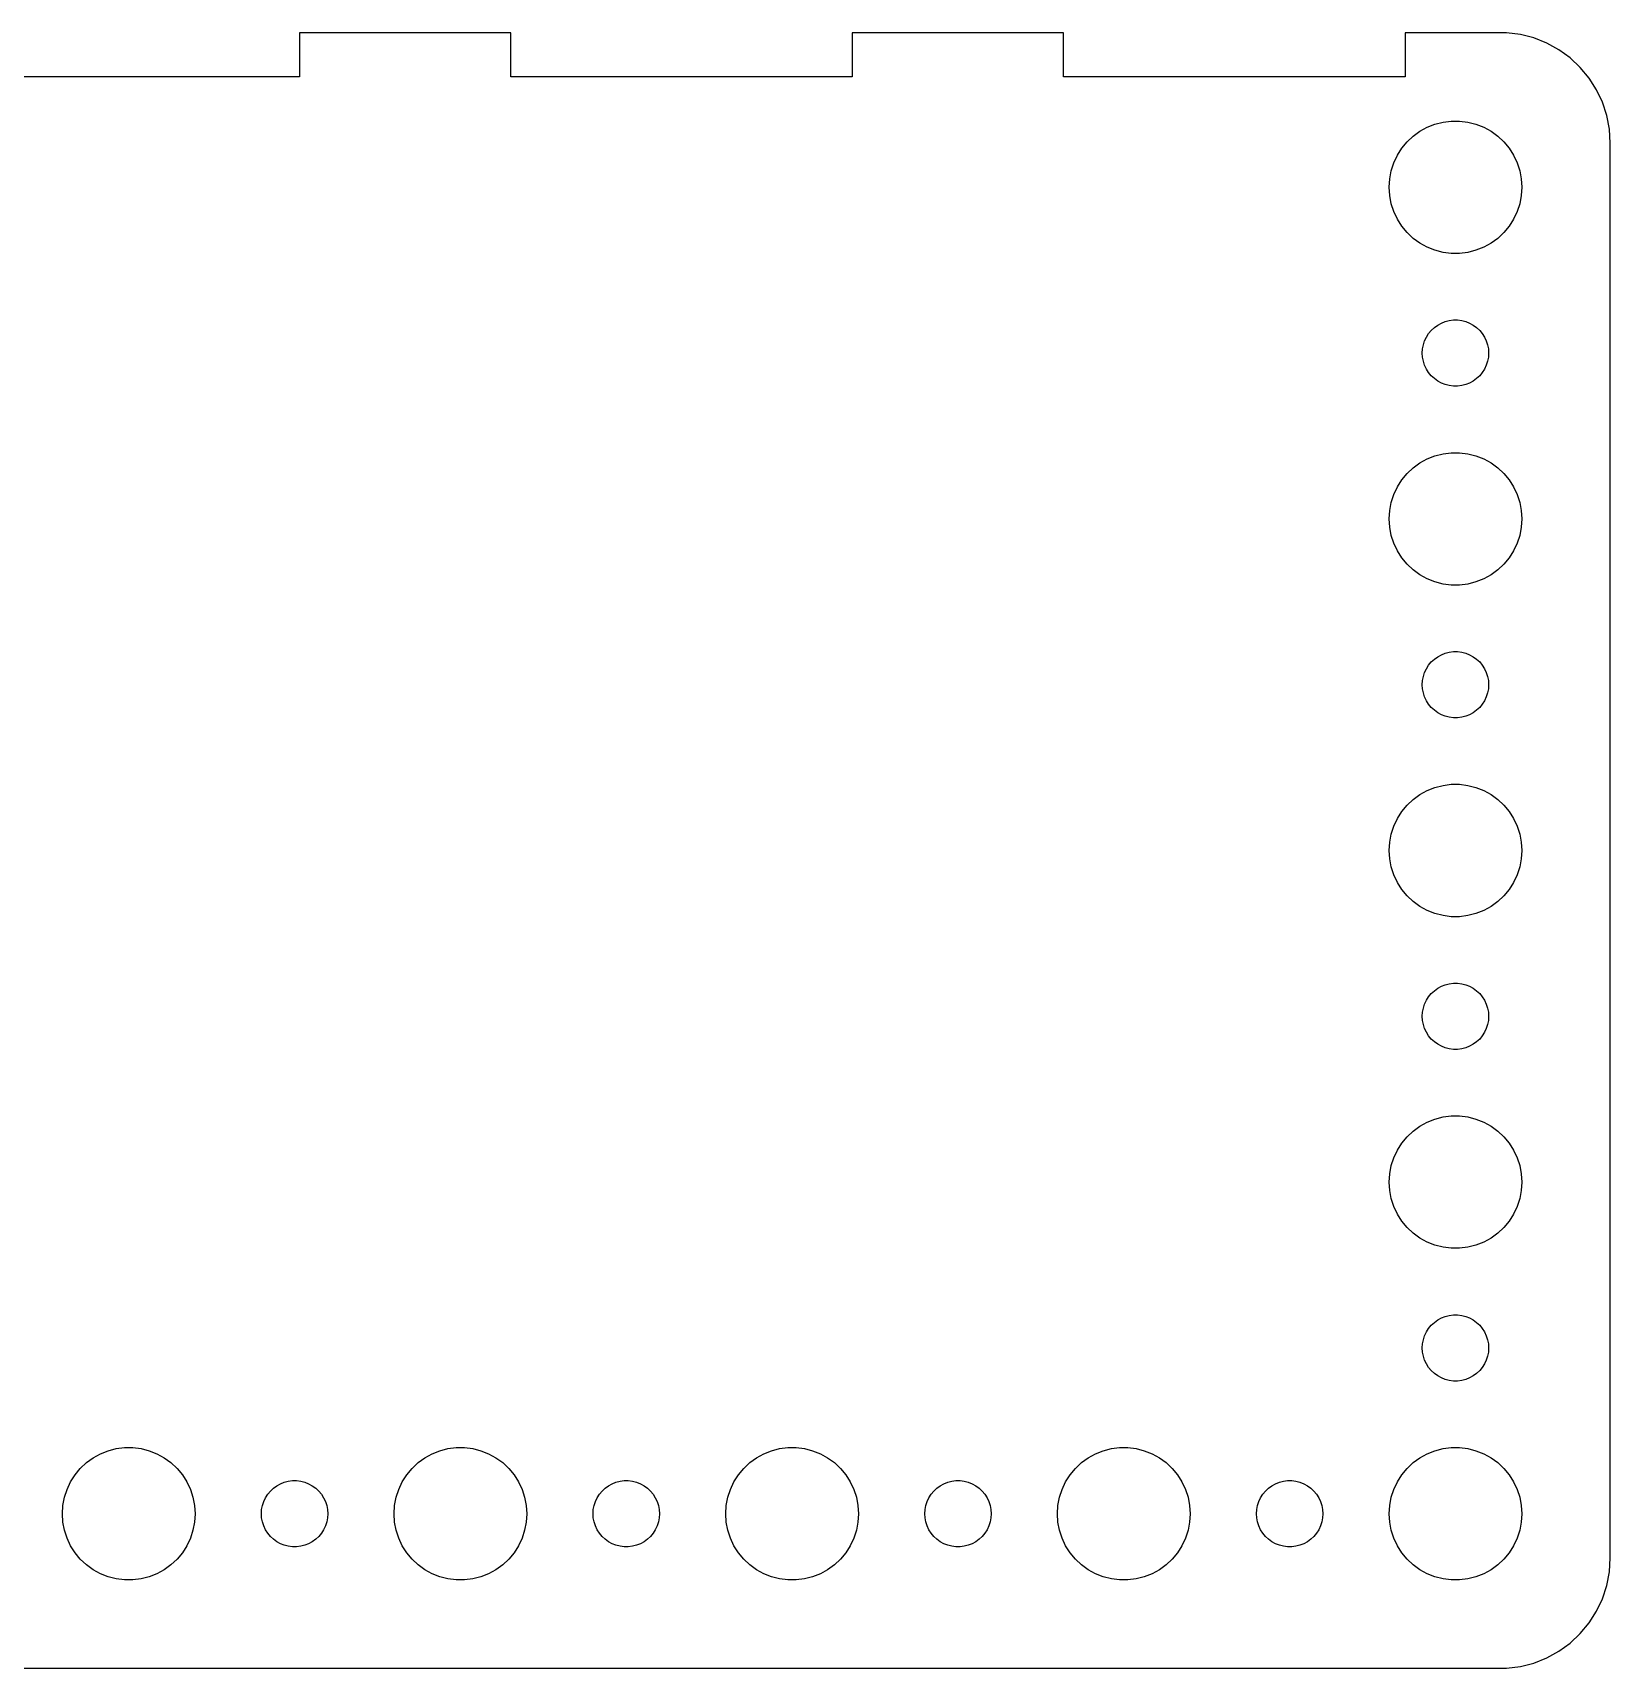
# Model space of a CAD drawing. Header units: metres. Extents: x -67 to 67, y 215 to 457.
# Drawn here: x -4.3 to 67, y 299 to 373 of the extents above; entities that cross this region are included whole.
import ezdxf

# ---------------------------------------------------------------- set-up
doc = ezdxf.new("R2010")
doc.units = ezdxf.units.M

msp = doc.modelspace()

# ---------------------------------------------------------------- linework, layer by layer
for p, q in [((17.2809, 372.99), (7.71907, 372.99)), ((7.71907, 372.99), (7.71907, 371)), ((17.2809, 371), (17.2809, 372.99)), ((42.2809, 372.99), (32.7191, 372.99)), ((32.7191, 372.99), (32.7191, 371)), ((42.2809, 371), (42.2809, 372.99)), ((62.3139, 372.99), (57.7191, 372.99)), ((57.7191, 372.99), (57.7191, 371)), ((62.9369, 372.911), (62.3139, 372.99)), ((63.5451, 372.755), (62.9369, 372.911)), ((64.1289, 372.524), (63.5451, 372.755)), ((64.6791, 372.222), (64.1289, 372.524)), ((65.1871, 371.853), (64.6791, 372.222)), ((65.6448, 371.423), (65.1871, 371.853)), ((66.0451, 370.939), (65.6448, 371.423)), ((7.71907, 371), (-7.71907, 371)), ((32.7191, 371), (17.2809, 371)), ((57.7191, 371), (42.2809, 371)), ((66.3815, 370.409), (66.0451, 370.939)), ((66.6489, 369.841), (66.3815, 370.409)), ((66.8429, 369.243), (66.6489, 369.841)), ((66.9606, 368.627), (66.8429, 369.243)), ((58.0877, 368.312), (58.3925, 368.533)), ((58.3925, 368.533), (58.7227, 368.714)), ((58.7227, 368.714), (59.0729, 368.853)), ((59.0729, 368.853), (59.4379, 368.947)), ((59.4379, 368.947), (59.8116, 368.994)), ((59.8116, 368.994), (60.1884, 368.994)), ((60.1884, 368.994), (60.5621, 368.947)), ((60.5621, 368.947), (60.927, 368.853)), ((60.927, 368.853), (61.2773, 368.714)), ((61.2773, 368.714), (61.6075, 368.533)), ((61.6075, 368.533), (61.9123, 368.312)), ((67, 368), (66.9606, 368.627)), ((57.3711, 367.445), (57.5729, 367.763)), ((57.5729, 367.763), (57.8131, 368.054)), ((57.8131, 368.054), (58.0877, 368.312)), ((61.9123, 368.312), (62.1869, 368.054)), ((62.1869, 368.054), (62.427, 367.763)), ((62.427, 367.763), (62.6289, 367.445)), ((67, 304), (67, 368)), ((57.0942, 366.746), (57.2107, 367.104)), ((57.2107, 367.104), (57.3711, 367.445)), ((62.6289, 367.445), (62.7893, 367.104)), ((62.7893, 367.104), (62.9057, 366.746)), ((57, 366), (57.0237, 366.376)), ((57.0237, 366.376), (57.0942, 366.746)), ((62.9057, 366.746), (62.9763, 366.376)), ((62.9763, 366.376), (63, 366)), ((57.0237, 365.624), (57, 366)), ((57.0942, 365.254), (57.0237, 365.624)), ((62.9763, 365.624), (62.9057, 365.254)), ((63, 366), (62.9763, 365.624)), ((57.2107, 364.896), (57.0942, 365.254)), ((57.3711, 364.555), (57.2107, 364.896)), ((62.7893, 364.896), (62.6289, 364.555)), ((62.9057, 365.254), (62.7893, 364.896)), ((57.5729, 364.237), (57.3711, 364.555)), ((57.8131, 363.946), (57.5729, 364.237)), ((62.427, 364.237), (62.1869, 363.946)), ((62.6289, 364.555), (62.427, 364.237)), ((58.0877, 363.688), (57.8131, 363.946)), ((58.3925, 363.467), (58.0877, 363.688)), ((58.7227, 363.286), (58.3925, 363.467)), ((59.0729, 363.147), (58.7227, 363.286)), ((61.2773, 363.286), (60.927, 363.147)), ((61.6075, 363.467), (61.2773, 363.286)), ((61.9123, 363.688), (61.6075, 363.467)), ((62.1869, 363.946), (61.9123, 363.688)), ((59.4379, 363.053), (59.0729, 363.147)), ((59.8116, 363.006), (59.4379, 363.053)), ((60.1884, 363.006), (59.8116, 363.006)), ((60.5621, 363.053), (60.1884, 363.006)), ((60.927, 363.147), (60.5621, 363.053)), ((58.9065, 359.527), (59.0439, 359.656)), ((59.0439, 359.656), (59.1963, 359.766)), ((59.1963, 359.766), (59.3613, 359.857)), ((59.3613, 359.857), (59.5365, 359.927)), ((59.5365, 359.927), (59.7189, 359.973)), ((59.7189, 359.973), (59.9058, 359.997)), ((59.9058, 359.997), (60.0942, 359.997)), ((60.0942, 359.997), (60.2811, 359.973)), ((60.2811, 359.973), (60.4635, 359.927)), ((60.4635, 359.927), (60.6387, 359.857)), ((60.6387, 359.857), (60.8037, 359.766)), ((60.8037, 359.766), (60.9561, 359.656)), ((60.9561, 359.656), (61.0934, 359.527)), ((58.5118, 358.688), (58.5471, 358.873)), ((58.5471, 358.873), (58.6053, 359.052)), ((58.6053, 359.052), (58.6855, 359.223)), ((58.6855, 359.223), (58.7865, 359.382)), ((58.7865, 359.382), (58.9065, 359.527)), ((61.0934, 359.527), (61.2135, 359.382)), ((61.2135, 359.382), (61.3145, 359.223)), ((61.3145, 359.223), (61.3947, 359.052)), ((61.3947, 359.052), (61.4529, 358.873)), ((61.4529, 358.873), (61.4882, 358.688)), ((58.5, 358.5), (58.5118, 358.688)), ((58.5118, 358.312), (58.5, 358.5)), ((58.5471, 358.127), (58.5118, 358.312)), ((58.6053, 357.948), (58.5471, 358.127)), ((61.4529, 358.127), (61.3947, 357.948)), ((61.4882, 358.312), (61.4529, 358.127)), ((61.4882, 358.688), (61.5, 358.5)), ((61.5, 358.5), (61.4882, 358.312)), ((58.6855, 357.777), (58.6053, 357.948)), ((58.7865, 357.618), (58.6855, 357.777)), ((58.9065, 357.473), (58.7865, 357.618)), ((59.0439, 357.344), (58.9065, 357.473)), ((59.1963, 357.234), (59.0439, 357.344)), ((60.9561, 357.344), (60.8037, 357.234)), ((61.0934, 357.473), (60.9561, 357.344)), ((61.2135, 357.618), (61.0934, 357.473)), ((61.3145, 357.777), (61.2135, 357.618)), ((61.3947, 357.948), (61.3145, 357.777)), ((59.3613, 357.143), (59.1963, 357.234)), ((59.5365, 357.073), (59.3613, 357.143)), ((59.7189, 357.027), (59.5365, 357.073)), ((59.9058, 357.003), (59.7189, 357.027)), ((60.0942, 357.003), (59.9058, 357.003)), ((60.2811, 357.027), (60.0942, 357.003)), ((60.4635, 357.073), (60.2811, 357.027)), ((60.6387, 357.143), (60.4635, 357.073)), ((60.8037, 357.234), (60.6387, 357.143)), ((58.3925, 353.533), (58.7227, 353.714)), ((58.7227, 353.714), (59.0729, 353.853)), ((59.0729, 353.853), (59.4379, 353.947)), ((59.4379, 353.947), (59.8116, 353.994)), ((59.8116, 353.994), (60.1884, 353.994)), ((60.1884, 353.994), (60.5621, 353.947)), ((60.5621, 353.947), (60.927, 353.853)), ((60.927, 353.853), (61.2773, 353.714)), ((61.2773, 353.714), (61.6075, 353.533)), ((57.5729, 352.763), (57.8131, 353.054)), ((57.8131, 353.054), (58.0877, 353.312)), ((58.0877, 353.312), (58.3925, 353.533)), ((61.6075, 353.533), (61.9123, 353.312)), ((61.9123, 353.312), (62.1869, 353.054)), ((62.1869, 353.054), (62.427, 352.763)), ((57.2107, 352.104), (57.3711, 352.445)), ((57.3711, 352.445), (57.5729, 352.763)), ((62.427, 352.763), (62.6289, 352.445)), ((62.6289, 352.445), (62.7893, 352.104)), ((57.0237, 351.376), (57.0942, 351.746)), ((57.0942, 351.746), (57.2107, 352.104)), ((62.7893, 352.104), (62.9057, 351.746)), ((62.9057, 351.746), (62.9763, 351.376)), ((57, 351), (57.0237, 351.376)), ((57.0237, 350.624), (57, 351)), ((62.9763, 351.376), (63, 351)), ((63, 351), (62.9763, 350.624)), ((57.0942, 350.254), (57.0237, 350.624)), ((57.2107, 349.896), (57.0942, 350.254)), ((62.9057, 350.254), (62.7893, 349.896)), ((62.9763, 350.624), (62.9057, 350.254)), ((57.3711, 349.555), (57.2107, 349.896)), ((57.5729, 349.237), (57.3711, 349.555)), ((57.8131, 348.946), (57.5729, 349.237)), ((62.427, 349.237), (62.1869, 348.946)), ((62.6289, 349.555), (62.427, 349.237)), ((62.7893, 349.896), (62.6289, 349.555)), ((58.0877, 348.688), (57.8131, 348.946)), ((58.3925, 348.467), (58.0877, 348.688)), ((58.7227, 348.286), (58.3925, 348.467)), ((61.6075, 348.467), (61.2773, 348.286)), ((61.9123, 348.688), (61.6075, 348.467)), ((62.1869, 348.946), (61.9123, 348.688)), ((59.0729, 348.147), (58.7227, 348.286)), ((59.4379, 348.053), (59.0729, 348.147)), ((59.8116, 348.006), (59.4379, 348.053)), ((60.1884, 348.006), (59.8116, 348.006)), ((60.5621, 348.053), (60.1884, 348.006)), ((60.927, 348.147), (60.5621, 348.053)), ((61.2773, 348.286), (60.927, 348.147)), ((59.0439, 344.656), (59.1963, 344.766)), ((59.1963, 344.766), (59.3613, 344.857)), ((59.3613, 344.857), (59.5365, 344.927)), ((59.5365, 344.927), (59.7189, 344.973)), ((59.7189, 344.973), (59.9058, 344.997)), ((59.9058, 344.997), (60.0942, 344.997)), ((60.0942, 344.997), (60.2811, 344.973)), ((60.2811, 344.973), (60.4635, 344.927)), ((60.4635, 344.927), (60.6387, 344.857)), ((60.6387, 344.857), (60.8037, 344.766)), ((60.8037, 344.766), (60.9561, 344.656)), ((58.5471, 343.873), (58.6053, 344.052)), ((58.6053, 344.052), (58.6855, 344.223)), ((58.6855, 344.223), (58.7865, 344.382)), ((58.7865, 344.382), (58.9065, 344.527)), ((58.9065, 344.527), (59.0439, 344.656)), ((60.9561, 344.656), (61.0934, 344.527)), ((61.0934, 344.527), (61.2135, 344.382)), ((61.2135, 344.382), (61.3145, 344.223)), ((61.3145, 344.223), (61.3947, 344.052)), ((61.3947, 344.052), (61.4529, 343.873)), ((58.5, 343.5), (58.5118, 343.688)), ((58.5118, 343.312), (58.5, 343.5)), ((58.5118, 343.688), (58.5471, 343.873)), ((58.5471, 343.127), (58.5118, 343.312)), ((61.4529, 343.873), (61.4882, 343.688)), ((61.4882, 343.312), (61.4529, 343.127)), ((61.4882, 343.688), (61.5, 343.5)), ((61.5, 343.5), (61.4882, 343.312)), ((58.6053, 342.948), (58.5471, 343.127)), ((58.6855, 342.777), (58.6053, 342.948)), ((58.7865, 342.618), (58.6855, 342.777)), ((58.9065, 342.473), (58.7865, 342.618)), ((61.2135, 342.618), (61.0934, 342.473)), ((61.3145, 342.777), (61.2135, 342.618)), ((61.3947, 342.948), (61.3145, 342.777)), ((61.4529, 343.127), (61.3947, 342.948)), ((59.0439, 342.344), (58.9065, 342.473)), ((59.1963, 342.234), (59.0439, 342.344)), ((59.3613, 342.143), (59.1963, 342.234)), ((59.5365, 342.073), (59.3613, 342.143)), ((59.7189, 342.027), (59.5365, 342.073)), ((59.9058, 342.003), (59.7189, 342.027)), ((60.0942, 342.003), (59.9058, 342.003)), ((60.2811, 342.027), (60.0942, 342.003)), ((60.4635, 342.073), (60.2811, 342.027)), ((60.6387, 342.143), (60.4635, 342.073)), ((60.8037, 342.234), (60.6387, 342.143)), ((60.9561, 342.344), (60.8037, 342.234)), ((61.0934, 342.473), (60.9561, 342.344)), ((58.7227, 338.714), (59.0729, 338.853)), ((59.0729, 338.853), (59.4379, 338.947)), ((59.4379, 338.947), (59.8116, 338.994)), ((59.8116, 338.994), (60.1884, 338.994)), ((60.1884, 338.994), (60.5621, 338.947)), ((60.5621, 338.947), (60.927, 338.853)), ((60.927, 338.853), (61.2773, 338.714)), ((57.8131, 338.054), (58.0877, 338.312)), ((58.0877, 338.312), (58.3925, 338.533)), ((58.3925, 338.533), (58.7227, 338.714)), ((61.2773, 338.714), (61.6075, 338.533)), ((61.6075, 338.533), (61.9123, 338.312)), ((61.9123, 338.312), (62.1869, 338.054)), ((57.2107, 337.104), (57.3711, 337.445)), ((57.3711, 337.445), (57.5729, 337.763)), ((57.5729, 337.763), (57.8131, 338.054)), ((62.1869, 338.054), (62.427, 337.763)), ((62.427, 337.763), (62.6289, 337.445)), ((62.6289, 337.445), (62.7893, 337.104)), ((57.0237, 336.376), (57.0942, 336.746)), ((57.0942, 336.746), (57.2107, 337.104)), ((62.7893, 337.104), (62.9057, 336.746)), ((62.9057, 336.746), (62.9763, 336.376)), ((57, 336), (57.0237, 336.376)), ((57.0237, 335.624), (57, 336)), ((62.9763, 336.376), (63, 336)), ((63, 336), (62.9763, 335.624)), ((57.0942, 335.254), (57.0237, 335.624)), ((57.2107, 334.896), (57.0942, 335.254)), ((62.9057, 335.254), (62.7893, 334.896)), ((62.9763, 335.624), (62.9057, 335.254)), ((57.3711, 334.555), (57.2107, 334.896)), ((57.5729, 334.237), (57.3711, 334.555)), ((62.6289, 334.555), (62.427, 334.237)), ((62.7893, 334.896), (62.6289, 334.555)), ((57.8131, 333.946), (57.5729, 334.237)), ((58.0877, 333.688), (57.8131, 333.946)), ((58.3925, 333.467), (58.0877, 333.688)), ((61.9123, 333.688), (61.6075, 333.467)), ((62.1869, 333.946), (61.9123, 333.688)), ((62.427, 334.237), (62.1869, 333.946)), ((58.7227, 333.286), (58.3925, 333.467)), ((59.0729, 333.147), (58.7227, 333.286)), ((59.4379, 333.053), (59.0729, 333.147)), ((59.8116, 333.006), (59.4379, 333.053)), ((60.1884, 333.006), (59.8116, 333.006)), ((60.5621, 333.053), (60.1884, 333.006)), ((60.927, 333.147), (60.5621, 333.053)), ((61.2773, 333.286), (60.927, 333.147)), ((61.6075, 333.467), (61.2773, 333.286)), ((59.5365, 329.927), (59.7189, 329.973)), ((59.7189, 329.973), (59.9058, 329.997)), ((59.9058, 329.997), (60.0942, 329.997)), ((60.0942, 329.997), (60.2811, 329.973)), ((60.2811, 329.973), (60.4635, 329.927)), ((58.6053, 329.052), (58.6855, 329.223)), ((58.6855, 329.223), (58.7865, 329.382)), ((58.7865, 329.382), (58.9065, 329.527)), ((58.9065, 329.527), (59.0439, 329.656)), ((59.0439, 329.656), (59.1963, 329.766)), ((59.1963, 329.766), (59.3613, 329.857)), ((59.3613, 329.857), (59.5365, 329.927)), ((60.4635, 329.927), (60.6387, 329.857)), ((60.6387, 329.857), (60.8037, 329.766)), ((60.8037, 329.766), (60.9561, 329.656)), ((60.9561, 329.656), (61.0934, 329.527)), ((61.0934, 329.527), (61.2135, 329.382)), ((61.2135, 329.382), (61.3145, 329.223)), ((61.3145, 329.223), (61.3947, 329.052)), ((58.5, 328.5), (58.5118, 328.688)), ((58.5118, 328.312), (58.5, 328.5)), ((58.5118, 328.688), (58.5471, 328.873)), ((58.5471, 328.873), (58.6053, 329.052)), ((61.3947, 329.052), (61.4529, 328.873)), ((61.4529, 328.873), (61.4882, 328.688)), ((61.4882, 328.688), (61.5, 328.5)), ((61.5, 328.5), (61.4882, 328.312)), ((58.5471, 328.127), (58.5118, 328.312)), ((58.6053, 327.948), (58.5471, 328.127)), ((58.6855, 327.777), (58.6053, 327.948)), ((58.7865, 327.618), (58.6855, 327.777)), ((61.3145, 327.777), (61.2135, 327.618)), ((61.3947, 327.948), (61.3145, 327.777)), ((61.4529, 328.127), (61.3947, 327.948)), ((61.4882, 328.312), (61.4529, 328.127)), ((58.9065, 327.473), (58.7865, 327.618)), ((59.0439, 327.344), (58.9065, 327.473)), ((59.1963, 327.234), (59.0439, 327.344)), ((59.3613, 327.143), (59.1963, 327.234)), ((59.5365, 327.073), (59.3613, 327.143)), ((59.7189, 327.027), (59.5365, 327.073)), ((59.9058, 327.003), (59.7189, 327.027)), ((60.0942, 327.003), (59.9058, 327.003)), ((60.2811, 327.027), (60.0942, 327.003)), ((60.4635, 327.073), (60.2811, 327.027)), ((60.6387, 327.143), (60.4635, 327.073)), ((60.8037, 327.234), (60.6387, 327.143)), ((60.9561, 327.344), (60.8037, 327.234)), ((61.0934, 327.473), (60.9561, 327.344)), ((61.2135, 327.618), (61.0934, 327.473)), ((57.8131, 323.054), (58.0877, 323.312)), ((58.0877, 323.312), (58.3925, 323.533)), ((58.3925, 323.533), (58.7227, 323.714)), ((58.7227, 323.714), (59.0729, 323.853)), ((59.0729, 323.853), (59.4379, 323.947)), ((59.4379, 323.947), (59.8116, 323.994)), ((59.8116, 323.994), (60.1884, 323.994)), ((60.1884, 323.994), (60.5621, 323.947)), ((60.5621, 323.947), (60.927, 323.853)), ((60.927, 323.853), (61.2773, 323.714)), ((61.2773, 323.714), (61.6075, 323.533)), ((61.6075, 323.533), (61.9123, 323.312)), ((61.9123, 323.312), (62.1869, 323.054)), ((57.3711, 322.445), (57.5729, 322.763)), ((57.5729, 322.763), (57.8131, 323.054)), ((62.1869, 323.054), (62.427, 322.763)), ((62.427, 322.763), (62.6289, 322.445)), ((57.0942, 321.746), (57.2107, 322.104)), ((57.2107, 322.104), (57.3711, 322.445)), ((62.6289, 322.445), (62.7893, 322.104)), ((62.7893, 322.104), (62.9057, 321.746)), ((57, 321), (57.0237, 321.376)), ((57.0237, 321.376), (57.0942, 321.746)), ((62.9057, 321.746), (62.9763, 321.376)), ((62.9763, 321.376), (63, 321)), ((57.0237, 320.624), (57, 321)), ((57.0942, 320.254), (57.0237, 320.624)), ((62.9763, 320.624), (62.9057, 320.254)), ((63, 321), (62.9763, 320.624)), ((57.2107, 319.896), (57.0942, 320.254)), ((57.3711, 319.555), (57.2107, 319.896)), ((62.7893, 319.896), (62.6289, 319.555)), ((62.9057, 320.254), (62.7893, 319.896)), ((57.5729, 319.237), (57.3711, 319.555)), ((57.8131, 318.946), (57.5729, 319.237)), ((58.0877, 318.688), (57.8131, 318.946)), ((62.1869, 318.946), (61.9123, 318.688)), ((62.427, 319.237), (62.1869, 318.946)), ((62.6289, 319.555), (62.427, 319.237)), ((58.3925, 318.467), (58.0877, 318.688)), ((58.7227, 318.286), (58.3925, 318.467)), ((59.0729, 318.147), (58.7227, 318.286)), ((59.4379, 318.053), (59.0729, 318.147)), ((60.927, 318.147), (60.5621, 318.053)), ((61.2773, 318.286), (60.927, 318.147)), ((61.6075, 318.467), (61.2773, 318.286)), ((61.9123, 318.688), (61.6075, 318.467)), ((59.8116, 318.006), (59.4379, 318.053)), ((60.1884, 318.006), (59.8116, 318.006)), ((60.5621, 318.053), (60.1884, 318.006)), ((58.7865, 314.382), (58.9065, 314.527)), ((58.9065, 314.527), (59.0439, 314.656)), ((59.0439, 314.656), (59.1963, 314.766)), ((59.1963, 314.766), (59.3613, 314.857)), ((59.3613, 314.857), (59.5365, 314.927)), ((59.5365, 314.927), (59.7189, 314.973)), ((59.7189, 314.973), (59.9058, 314.997)), ((59.9058, 314.997), (60.0942, 314.997)), ((60.0942, 314.997), (60.2811, 314.973)), ((60.2811, 314.973), (60.4635, 314.927)), ((60.4635, 314.927), (60.6387, 314.857)), ((60.6387, 314.857), (60.8037, 314.766)), ((60.8037, 314.766), (60.9561, 314.656)), ((60.9561, 314.656), (61.0934, 314.527)), ((61.0934, 314.527), (61.2135, 314.382)), ((58.5, 313.5), (58.5118, 313.688)), ((58.5118, 313.688), (58.5471, 313.873)), ((58.5471, 313.873), (58.6053, 314.052)), ((58.6053, 314.052), (58.6855, 314.223)), ((58.6855, 314.223), (58.7865, 314.382)), ((61.2135, 314.382), (61.3145, 314.223)), ((61.3145, 314.223), (61.3947, 314.052)), ((61.3947, 314.052), (61.4529, 313.873)), ((61.4529, 313.873), (61.4882, 313.688)), ((61.4882, 313.688), (61.5, 313.5)), ((58.5118, 313.312), (58.5, 313.5)), ((58.5471, 313.127), (58.5118, 313.312)), ((58.6053, 312.948), (58.5471, 313.127)), ((58.6855, 312.777), (58.6053, 312.948)), ((61.3947, 312.948), (61.3145, 312.777)), ((61.4529, 313.127), (61.3947, 312.948)), ((61.4882, 313.312), (61.4529, 313.127)), ((61.5, 313.5), (61.4882, 313.312)), ((58.7865, 312.618), (58.6855, 312.777)), ((58.9065, 312.473), (58.7865, 312.618)), ((59.0439, 312.344), (58.9065, 312.473)), ((59.1963, 312.234), (59.0439, 312.344)), ((59.3613, 312.143), (59.1963, 312.234)), ((60.8037, 312.234), (60.6387, 312.143)), ((60.9561, 312.344), (60.8037, 312.234)), ((61.0934, 312.473), (60.9561, 312.344)), ((61.2135, 312.618), (61.0934, 312.473)), ((61.3145, 312.777), (61.2135, 312.618)), ((59.5365, 312.073), (59.3613, 312.143)), ((59.7189, 312.027), (59.5365, 312.073)), ((59.9058, 312.003), (59.7189, 312.027)), ((60.0942, 312.003), (59.9058, 312.003)), ((60.2811, 312.027), (60.0942, 312.003)), ((60.4635, 312.073), (60.2811, 312.027)), ((60.6387, 312.143), (60.4635, 312.073)), ((-1.91226, 308.312), (-1.60747, 308.533)), ((-1.60747, 308.533), (-1.27733, 308.714)), ((-1.27733, 308.714), (-0.92705, 308.853)), ((-0.92705, 308.853), (-0.56213, 308.947)), ((-0.56213, 308.947), (-0.18837, 308.994)), ((-0.18837, 308.994), (0.18837, 308.994)), ((0.18837, 308.994), (0.56213, 308.947)), ((0.56213, 308.947), (0.92705, 308.853)), ((0.92705, 308.853), (1.27733, 308.714)), ((1.27733, 308.714), (1.60747, 308.533)), ((1.60747, 308.533), (1.91226, 308.312)), ((13.0877, 308.312), (13.3925, 308.533)), ((13.3925, 308.533), (13.7227, 308.714)), ((13.7227, 308.714), (14.0729, 308.853)), ((14.0729, 308.853), (14.4379, 308.947)), ((14.4379, 308.947), (14.8116, 308.994)), ((14.8116, 308.994), (15.1884, 308.994)), ((15.1884, 308.994), (15.5621, 308.947)), ((15.5621, 308.947), (15.927, 308.853)), ((15.927, 308.853), (16.2773, 308.714)), ((16.2773, 308.714), (16.6075, 308.533)), ((16.6075, 308.533), (16.9123, 308.312)), ((28.0877, 308.312), (28.3925, 308.533)), ((28.3925, 308.533), (28.7227, 308.714)), ((28.7227, 308.714), (29.0729, 308.853)), ((29.0729, 308.853), (29.4379, 308.947)), ((29.4379, 308.947), (29.8116, 308.994)), ((29.8116, 308.994), (30.1884, 308.994)), ((30.1884, 308.994), (30.5621, 308.947)), ((30.5621, 308.947), (30.927, 308.853)), ((30.927, 308.853), (31.2773, 308.714)), ((31.2773, 308.714), (31.6075, 308.533)), ((31.6075, 308.533), (31.9123, 308.312)), ((43.0877, 308.312), (43.3925, 308.533)), ((43.3925, 308.533), (43.7227, 308.714)), ((43.7227, 308.714), (44.0729, 308.853)), ((44.0729, 308.853), (44.4379, 308.947)), ((44.4379, 308.947), (44.8116, 308.994)), ((44.8116, 308.994), (45.1884, 308.994)), ((45.1884, 308.994), (45.5621, 308.947)), ((45.5621, 308.947), (45.927, 308.853)), ((45.927, 308.853), (46.2773, 308.714)), ((46.2773, 308.714), (46.6075, 308.533)), ((46.6075, 308.533), (46.9123, 308.312)), ((58.0877, 308.312), (58.3925, 308.533)), ((58.3925, 308.533), (58.7227, 308.714)), ((58.7227, 308.714), (59.0729, 308.853)), ((59.0729, 308.853), (59.4379, 308.947)), ((59.4379, 308.947), (59.8116, 308.994)), ((59.8116, 308.994), (60.1884, 308.994)), ((60.1884, 308.994), (60.5621, 308.947)), ((60.5621, 308.947), (60.927, 308.853)), ((60.927, 308.853), (61.2773, 308.714)), ((61.2773, 308.714), (61.6075, 308.533)), ((61.6075, 308.533), (61.9123, 308.312)), ((-2.62891, 307.445), (-2.42705, 307.763)), ((-2.42705, 307.763), (-2.1869, 308.054)), ((-2.1869, 308.054), (-1.91226, 308.312)), ((1.91226, 308.312), (2.1869, 308.054)), ((2.1869, 308.054), (2.42705, 307.763)), ((2.42705, 307.763), (2.62891, 307.445)), ((12.3711, 307.445), (12.5729, 307.763)), ((12.5729, 307.763), (12.8131, 308.054)), ((12.8131, 308.054), (13.0877, 308.312)), ((16.9123, 308.312), (17.1869, 308.054)), ((17.1869, 308.054), (17.427, 307.763)), ((17.427, 307.763), (17.6289, 307.445)), ((27.3711, 307.445), (27.5729, 307.763)), ((27.5729, 307.763), (27.8131, 308.054)), ((27.8131, 308.054), (28.0877, 308.312)), ((31.9123, 308.312), (32.1869, 308.054)), ((32.1869, 308.054), (32.427, 307.763)), ((32.427, 307.763), (32.6289, 307.445)), ((42.3711, 307.445), (42.5729, 307.763)), ((42.5729, 307.763), (42.8131, 308.054)), ((42.8131, 308.054), (43.0877, 308.312)), ((46.9123, 308.312), (47.1869, 308.054)), ((47.1869, 308.054), (47.427, 307.763)), ((47.427, 307.763), (47.6289, 307.445)), ((57.3711, 307.445), (57.5729, 307.763)), ((57.5729, 307.763), (57.8131, 308.054)), ((57.8131, 308.054), (58.0877, 308.312)), ((61.9123, 308.312), (62.1869, 308.054)), ((62.1869, 308.054), (62.427, 307.763)), ((62.427, 307.763), (62.6289, 307.445)), ((-2.90575, 306.746), (-2.78932, 307.104)), ((-2.78932, 307.104), (-2.62891, 307.445)), ((2.62891, 307.445), (2.78932, 307.104)), ((2.78932, 307.104), (2.90575, 306.746)), ((6.28647, 306.882), (6.40654, 307.027)), ((6.40654, 307.027), (6.54385, 307.156)), ((6.54385, 307.156), (6.69626, 307.266)), ((6.69626, 307.266), (6.86133, 307.357)), ((6.86133, 307.357), (7.03647, 307.427)), ((7.03647, 307.427), (7.21892, 307.473)), ((7.21892, 307.473), (7.40581, 307.497)), ((7.40581, 307.497), (7.59418, 307.497)), ((7.59418, 307.497), (7.78107, 307.473)), ((7.78107, 307.473), (7.96352, 307.427)), ((7.96352, 307.427), (8.13866, 307.357)), ((8.13866, 307.357), (8.30373, 307.266)), ((8.30373, 307.266), (8.45613, 307.156)), ((8.45613, 307.156), (8.59344, 307.027)), ((8.59344, 307.027), (8.71352, 306.882)), ((12.0942, 306.746), (12.2107, 307.104)), ((12.2107, 307.104), (12.3711, 307.445)), ((17.6289, 307.445), (17.7893, 307.104)), ((17.7893, 307.104), (17.9057, 306.746)), ((21.2865, 306.882), (21.4065, 307.027)), ((21.4065, 307.027), (21.5439, 307.156)), ((21.5439, 307.156), (21.6963, 307.266)), ((21.6963, 307.266), (21.8613, 307.357)), ((21.8613, 307.357), (22.0365, 307.427)), ((22.0365, 307.427), (22.2189, 307.473)), ((22.2189, 307.473), (22.4058, 307.497)), ((22.4058, 307.497), (22.5942, 307.497)), ((22.5942, 307.497), (22.7811, 307.473)), ((22.7811, 307.473), (22.9635, 307.427)), ((22.9635, 307.427), (23.1387, 307.357)), ((23.1387, 307.357), (23.3037, 307.266)), ((23.3037, 307.266), (23.4561, 307.156)), ((23.4561, 307.156), (23.5934, 307.027)), ((23.5934, 307.027), (23.7135, 306.882)), ((27.0942, 306.746), (27.2107, 307.104)), ((27.2107, 307.104), (27.3711, 307.445)), ((32.6289, 307.445), (32.7893, 307.104)), ((32.7893, 307.104), (32.9057, 306.746)), ((36.2865, 306.882), (36.4065, 307.027)), ((36.4065, 307.027), (36.5439, 307.156)), ((36.5439, 307.156), (36.6963, 307.266)), ((36.6963, 307.266), (36.8613, 307.357)), ((36.8613, 307.357), (37.0365, 307.427)), ((37.0365, 307.427), (37.2189, 307.473)), ((37.2189, 307.473), (37.4058, 307.497)), ((37.4058, 307.497), (37.5942, 307.497)), ((37.5942, 307.497), (37.7811, 307.473)), ((37.7811, 307.473), (37.9635, 307.427)), ((37.9635, 307.427), (38.1387, 307.357)), ((38.1387, 307.357), (38.3037, 307.266)), ((38.3037, 307.266), (38.4561, 307.156)), ((38.4561, 307.156), (38.5934, 307.027)), ((38.5934, 307.027), (38.7135, 306.882)), ((42.0942, 306.746), (42.2107, 307.104)), ((42.2107, 307.104), (42.3711, 307.445)), ((47.6289, 307.445), (47.7893, 307.104)), ((47.7893, 307.104), (47.9057, 306.746)), ((51.2865, 306.882), (51.4065, 307.027)), ((51.4065, 307.027), (51.5439, 307.156)), ((51.5439, 307.156), (51.6963, 307.266)), ((51.6963, 307.266), (51.8613, 307.357)), ((51.8613, 307.357), (52.0365, 307.427)), ((52.0365, 307.427), (52.2189, 307.473)), ((52.2189, 307.473), (52.4058, 307.497)), ((52.4058, 307.497), (52.5942, 307.497)), ((52.5942, 307.497), (52.7811, 307.473)), ((52.7811, 307.473), (52.9635, 307.427)), ((52.9635, 307.427), (53.1387, 307.357)), ((53.1387, 307.357), (53.3037, 307.266)), ((53.3037, 307.266), (53.4561, 307.156)), ((53.4561, 307.156), (53.5934, 307.027)), ((53.5934, 307.027), (53.7135, 306.882)), ((57.0942, 306.746), (57.2107, 307.104)), ((57.2107, 307.104), (57.3711, 307.445)), ((62.6289, 307.445), (62.7893, 307.104)), ((62.7893, 307.104), (62.9057, 306.746)), ((-3, 306), (-2.97633, 306.376)), ((-2.97633, 306.376), (-2.90575, 306.746)), ((2.90575, 306.746), (2.97633, 306.376)), ((2.97633, 306.376), (3, 306)), ((6.01183, 306.188), (6.04712, 306.373)), ((6.04712, 306.373), (6.10533, 306.552)), ((6.10533, 306.552), (6.18553, 306.723)), ((6.18553, 306.723), (6.28647, 306.882)), ((8.71352, 306.882), (8.81445, 306.723)), ((8.81445, 306.723), (8.89465, 306.552)), ((8.89465, 306.552), (8.95287, 306.373)), ((8.95287, 306.373), (8.98816, 306.188)), ((12, 306), (12.0237, 306.376)), ((12.0237, 306.376), (12.0942, 306.746)), ((17.9057, 306.746), (17.9763, 306.376)), ((17.9763, 306.376), (18, 306)), ((21.0118, 306.188), (21.0471, 306.373)), ((21.0471, 306.373), (21.1053, 306.552)), ((21.1053, 306.552), (21.1855, 306.723)), ((21.1855, 306.723), (21.2865, 306.882)), ((23.7135, 306.882), (23.8145, 306.723)), ((23.8145, 306.723), (23.8947, 306.552)), ((23.8947, 306.552), (23.9529, 306.373)), ((23.9529, 306.373), (23.9882, 306.188)), ((27, 306), (27.0237, 306.376)), ((27.0237, 306.376), (27.0942, 306.746)), ((32.9057, 306.746), (32.9763, 306.376)), ((32.9763, 306.376), (33, 306)), ((36.0118, 306.188), (36.0471, 306.373)), ((36.0471, 306.373), (36.1053, 306.552)), ((36.1053, 306.552), (36.1855, 306.723)), ((36.1855, 306.723), (36.2865, 306.882)), ((38.7135, 306.882), (38.8145, 306.723)), ((38.8145, 306.723), (38.8947, 306.552)), ((38.8947, 306.552), (38.9529, 306.373)), ((38.9529, 306.373), (38.9882, 306.188)), ((42, 306), (42.0237, 306.376)), ((42.0237, 306.376), (42.0942, 306.746)), ((47.9057, 306.746), (47.9763, 306.376)), ((47.9763, 306.376), (48, 306)), ((51.0118, 306.188), (51.0471, 306.373)), ((51.0471, 306.373), (51.1053, 306.552)), ((51.1053, 306.552), (51.1855, 306.723)), ((51.1855, 306.723), (51.2865, 306.882)), ((53.7135, 306.882), (53.8145, 306.723)), ((53.8145, 306.723), (53.8947, 306.552)), ((53.8947, 306.552), (53.9529, 306.373)), ((53.9529, 306.373), (53.9882, 306.188)), ((57, 306), (57.0237, 306.376)), ((57.0237, 306.376), (57.0942, 306.746)), ((62.9057, 306.746), (62.9763, 306.376)), ((62.9763, 306.376), (63, 306)), ((-2.97633, 305.624), (-3, 306)), ((-2.90575, 305.254), (-2.97633, 305.624)), ((2.97633, 305.624), (2.90575, 305.254)), ((3, 306), (2.97633, 305.624)), ((6, 306), (6.01183, 306.188)), ((6.01183, 305.812), (6, 306)), ((6.04712, 305.627), (6.01183, 305.812)), ((6.10533, 305.448), (6.04712, 305.627)), ((8.95287, 305.627), (8.89465, 305.448)), ((8.98816, 305.812), (8.95287, 305.627)), ((8.98816, 306.188), (9, 306)), ((9, 306), (8.98816, 305.812)), ((12.0237, 305.624), (12, 306)), ((12.0942, 305.254), (12.0237, 305.624)), ((17.9763, 305.624), (17.9057, 305.254)), ((18, 306), (17.9763, 305.624)), ((21, 306), (21.0118, 306.188)), ((21.0118, 305.812), (21, 306)), ((21.0471, 305.627), (21.0118, 305.812)), ((21.1053, 305.448), (21.0471, 305.627)), ((23.9529, 305.627), (23.8947, 305.448)), ((23.9882, 305.812), (23.9529, 305.627)), ((23.9882, 306.188), (24, 306)), ((24, 306), (23.9882, 305.812)), ((27.0237, 305.624), (27, 306)), ((27.0942, 305.254), (27.0237, 305.624)), ((32.9763, 305.624), (32.9057, 305.254)), ((33, 306), (32.9763, 305.624)), ((36, 306), (36.0118, 306.188)), ((36.0118, 305.812), (36, 306)), ((36.0471, 305.627), (36.0118, 305.812)), ((36.1053, 305.448), (36.0471, 305.627)), ((38.9529, 305.627), (38.8947, 305.448)), ((38.9882, 305.812), (38.9529, 305.627)), ((38.9882, 306.188), (39, 306)), ((39, 306), (38.9882, 305.812)), ((42.0237, 305.624), (42, 306)), ((42.0942, 305.254), (42.0237, 305.624)), ((47.9763, 305.624), (47.9057, 305.254)), ((48, 306), (47.9763, 305.624)), ((51, 306), (51.0118, 306.188)), ((51.0118, 305.812), (51, 306)), ((51.0471, 305.627), (51.0118, 305.812)), ((51.1053, 305.448), (51.0471, 305.627)), ((53.9529, 305.627), (53.8947, 305.448)), ((53.9882, 305.812), (53.9529, 305.627)), ((53.9882, 306.188), (54, 306)), ((54, 306), (53.9882, 305.812)), ((57.0237, 305.624), (57, 306)), ((57.0942, 305.254), (57.0237, 305.624)), ((62.9763, 305.624), (62.9057, 305.254)), ((63, 306), (62.9763, 305.624)), ((-2.78932, 304.896), (-2.90575, 305.254)), ((-2.62891, 304.555), (-2.78932, 304.896)), ((2.78932, 304.896), (2.62891, 304.555)), ((2.90575, 305.254), (2.78932, 304.896)), ((6.18553, 305.277), (6.10533, 305.448)), ((6.28647, 305.118), (6.18553, 305.277)), ((6.40654, 304.973), (6.28647, 305.118)), ((6.54385, 304.844), (6.40654, 304.973)), ((6.69626, 304.734), (6.54385, 304.844)), ((8.45613, 304.844), (8.30373, 304.734)), ((8.59344, 304.973), (8.45613, 304.844)), ((8.71352, 305.118), (8.59344, 304.973)), ((8.81445, 305.277), (8.71352, 305.118)), ((8.89465, 305.448), (8.81445, 305.277)), ((12.2107, 304.896), (12.0942, 305.254)), ((12.3711, 304.555), (12.2107, 304.896)), ((17.7893, 304.896), (17.6289, 304.555)), ((17.9057, 305.254), (17.7893, 304.896)), ((21.1855, 305.277), (21.1053, 305.448)), ((21.2865, 305.118), (21.1855, 305.277)), ((21.4065, 304.973), (21.2865, 305.118)), ((21.5439, 304.844), (21.4065, 304.973)), ((21.6963, 304.734), (21.5439, 304.844)), ((23.4561, 304.844), (23.3037, 304.734)), ((23.5934, 304.973), (23.4561, 304.844)), ((23.7135, 305.118), (23.5934, 304.973)), ((23.8145, 305.277), (23.7135, 305.118)), ((23.8947, 305.448), (23.8145, 305.277)), ((27.2107, 304.896), (27.0942, 305.254)), ((27.3711, 304.555), (27.2107, 304.896)), ((32.7893, 304.896), (32.6289, 304.555)), ((32.9057, 305.254), (32.7893, 304.896)), ((36.1855, 305.277), (36.1053, 305.448)), ((36.2865, 305.118), (36.1855, 305.277)), ((36.4065, 304.973), (36.2865, 305.118)), ((36.5439, 304.844), (36.4065, 304.973)), ((36.6963, 304.734), (36.5439, 304.844)), ((38.4561, 304.844), (38.3037, 304.734)), ((38.5934, 304.973), (38.4561, 304.844)), ((38.7135, 305.118), (38.5934, 304.973)), ((38.8145, 305.277), (38.7135, 305.118)), ((38.8947, 305.448), (38.8145, 305.277)), ((42.2107, 304.896), (42.0942, 305.254)), ((42.3711, 304.555), (42.2107, 304.896)), ((47.7893, 304.896), (47.6289, 304.555)), ((47.9057, 305.254), (47.7893, 304.896)), ((51.1855, 305.277), (51.1053, 305.448)), ((51.2865, 305.118), (51.1855, 305.277)), ((51.4065, 304.973), (51.2865, 305.118)), ((51.5439, 304.844), (51.4065, 304.973)), ((51.6963, 304.734), (51.5439, 304.844)), ((53.4561, 304.844), (53.3037, 304.734)), ((53.5934, 304.973), (53.4561, 304.844)), ((53.7135, 305.118), (53.5934, 304.973)), ((53.8145, 305.277), (53.7135, 305.118)), ((53.8947, 305.448), (53.8145, 305.277)), ((57.2107, 304.896), (57.0942, 305.254)), ((57.3711, 304.555), (57.2107, 304.896)), ((62.7893, 304.896), (62.6289, 304.555)), ((62.9057, 305.254), (62.7893, 304.896)), ((-2.42705, 304.237), (-2.62891, 304.555)), ((-2.1869, 303.946), (-2.42705, 304.237)), ((2.42705, 304.237), (2.1869, 303.946)), ((2.62891, 304.555), (2.42705, 304.237)), ((6.86133, 304.643), (6.69626, 304.734)), ((7.03647, 304.573), (6.86133, 304.643)), ((7.21892, 304.527), (7.03647, 304.573)), ((7.40581, 304.503), (7.21892, 304.527)), ((7.59418, 304.503), (7.40581, 304.503)), ((7.78107, 304.527), (7.59418, 304.503)), ((7.96352, 304.573), (7.78107, 304.527)), ((8.13866, 304.643), (7.96352, 304.573)), ((8.30373, 304.734), (8.13866, 304.643)), ((12.5729, 304.237), (12.3711, 304.555)), ((12.8131, 303.946), (12.5729, 304.237)), ((17.427, 304.237), (17.1869, 303.946)), ((17.6289, 304.555), (17.427, 304.237)), ((21.8613, 304.643), (21.6963, 304.734)), ((22.0365, 304.573), (21.8613, 304.643)), ((22.2189, 304.527), (22.0365, 304.573)), ((22.4058, 304.503), (22.2189, 304.527)), ((22.5942, 304.503), (22.4058, 304.503)), ((22.7811, 304.527), (22.5942, 304.503)), ((22.9635, 304.573), (22.7811, 304.527)), ((23.1387, 304.643), (22.9635, 304.573)), ((23.3037, 304.734), (23.1387, 304.643)), ((27.5729, 304.237), (27.3711, 304.555)), ((27.8131, 303.946), (27.5729, 304.237)), ((32.427, 304.237), (32.1869, 303.946)), ((32.6289, 304.555), (32.427, 304.237)), ((36.8613, 304.643), (36.6963, 304.734)), ((37.0365, 304.573), (36.8613, 304.643)), ((37.2189, 304.527), (37.0365, 304.573)), ((37.4058, 304.503), (37.2189, 304.527)), ((37.5942, 304.503), (37.4058, 304.503)), ((37.7811, 304.527), (37.5942, 304.503)), ((37.9635, 304.573), (37.7811, 304.527)), ((38.1387, 304.643), (37.9635, 304.573)), ((38.3037, 304.734), (38.1387, 304.643)), ((42.5729, 304.237), (42.3711, 304.555)), ((42.8131, 303.946), (42.5729, 304.237)), ((47.427, 304.237), (47.1869, 303.946)), ((47.6289, 304.555), (47.427, 304.237)), ((51.8613, 304.643), (51.6963, 304.734)), ((52.0365, 304.573), (51.8613, 304.643)), ((52.2189, 304.527), (52.0365, 304.573)), ((52.4058, 304.503), (52.2189, 304.527)), ((52.5942, 304.503), (52.4058, 304.503)), ((52.7811, 304.527), (52.5942, 304.503)), ((52.9635, 304.573), (52.7811, 304.527)), ((53.1387, 304.643), (52.9635, 304.573)), ((53.3037, 304.734), (53.1387, 304.643)), ((57.5729, 304.237), (57.3711, 304.555)), ((57.8131, 303.946), (57.5729, 304.237)), ((62.427, 304.237), (62.1869, 303.946)), ((62.6289, 304.555), (62.427, 304.237)), ((-1.91226, 303.688), (-2.1869, 303.946)), ((-1.60747, 303.467), (-1.91226, 303.688)), ((-1.27733, 303.286), (-1.60747, 303.467)), ((1.60747, 303.467), (1.27733, 303.286)), ((1.91226, 303.688), (1.60747, 303.467)), ((2.1869, 303.946), (1.91226, 303.688)), ((13.0877, 303.688), (12.8131, 303.946)), ((13.3925, 303.467), (13.0877, 303.688)), ((13.7227, 303.286), (13.3925, 303.467)), ((16.6075, 303.467), (16.2773, 303.286)), ((16.9123, 303.688), (16.6075, 303.467)), ((17.1869, 303.946), (16.9123, 303.688)), ((28.0877, 303.688), (27.8131, 303.946)), ((28.3925, 303.467), (28.0877, 303.688)), ((28.7227, 303.286), (28.3925, 303.467)), ((31.6075, 303.467), (31.2773, 303.286)), ((31.9123, 303.688), (31.6075, 303.467)), ((32.1869, 303.946), (31.9123, 303.688)), ((43.0877, 303.688), (42.8131, 303.946)), ((43.3925, 303.467), (43.0877, 303.688)), ((43.7227, 303.286), (43.3925, 303.467)), ((46.6075, 303.467), (46.2773, 303.286)), ((46.9123, 303.688), (46.6075, 303.467)), ((47.1869, 303.946), (46.9123, 303.688)), ((58.0877, 303.688), (57.8131, 303.946)), ((58.3925, 303.467), (58.0877, 303.688)), ((58.7227, 303.286), (58.3925, 303.467)), ((61.6075, 303.467), (61.2773, 303.286)), ((61.9123, 303.688), (61.6075, 303.467)), ((62.1869, 303.946), (61.9123, 303.688)), ((66.8429, 302.757), (66.9606, 303.373)), ((66.9606, 303.373), (67, 304)), ((-0.92705, 303.147), (-1.27733, 303.286)), ((-0.56213, 303.053), (-0.92705, 303.147)), ((-0.18837, 303.006), (-0.56213, 303.053)), ((0.18837, 303.006), (-0.18837, 303.006)), ((0.56213, 303.053), (0.18837, 303.006)), ((0.92705, 303.147), (0.56213, 303.053)), ((1.27733, 303.286), (0.92705, 303.147)), ((14.0729, 303.147), (13.7227, 303.286)), ((14.4379, 303.053), (14.0729, 303.147)), ((14.8116, 303.006), (14.4379, 303.053)), ((15.1884, 303.006), (14.8116, 303.006)), ((15.5621, 303.053), (15.1884, 303.006)), ((15.927, 303.147), (15.5621, 303.053)), ((16.2773, 303.286), (15.927, 303.147)), ((29.0729, 303.147), (28.7227, 303.286)), ((29.4379, 303.053), (29.0729, 303.147)), ((29.8116, 303.006), (29.4379, 303.053)), ((30.1884, 303.006), (29.8116, 303.006)), ((30.5621, 303.053), (30.1884, 303.006)), ((30.927, 303.147), (30.5621, 303.053)), ((31.2773, 303.286), (30.927, 303.147)), ((44.0729, 303.147), (43.7227, 303.286)), ((44.4379, 303.053), (44.0729, 303.147)), ((44.8116, 303.006), (44.4379, 303.053)), ((45.1884, 303.006), (44.8116, 303.006)), ((45.5621, 303.053), (45.1884, 303.006)), ((45.927, 303.147), (45.5621, 303.053)), ((46.2773, 303.286), (45.927, 303.147)), ((59.0729, 303.147), (58.7227, 303.286)), ((59.4379, 303.053), (59.0729, 303.147)), ((59.8116, 303.006), (59.4379, 303.053)), ((60.1884, 303.006), (59.8116, 303.006)), ((60.5621, 303.053), (60.1884, 303.006)), ((60.927, 303.147), (60.5621, 303.053)), ((61.2773, 303.286), (60.927, 303.147)), ((66.6489, 302.159), (66.8429, 302.757)), ((66.3815, 301.591), (66.6489, 302.159)), ((66.0451, 301.061), (66.3815, 301.591)), ((65.1871, 300.147), (65.6448, 300.577)), ((65.6448, 300.577), (66.0451, 301.061)), ((64.1289, 299.476), (64.6791, 299.778)), ((64.6791, 299.778), (65.1871, 300.147)), ((-62.3139, 299.01), (62.3139, 299.01)), ((62.3139, 299.01), (62.9369, 299.089)), ((62.9369, 299.089), (63.5451, 299.245)), ((63.5451, 299.245), (64.1289, 299.476))]:
    msp.add_line(p, q)

doc.saveas('drawing.dxf')
